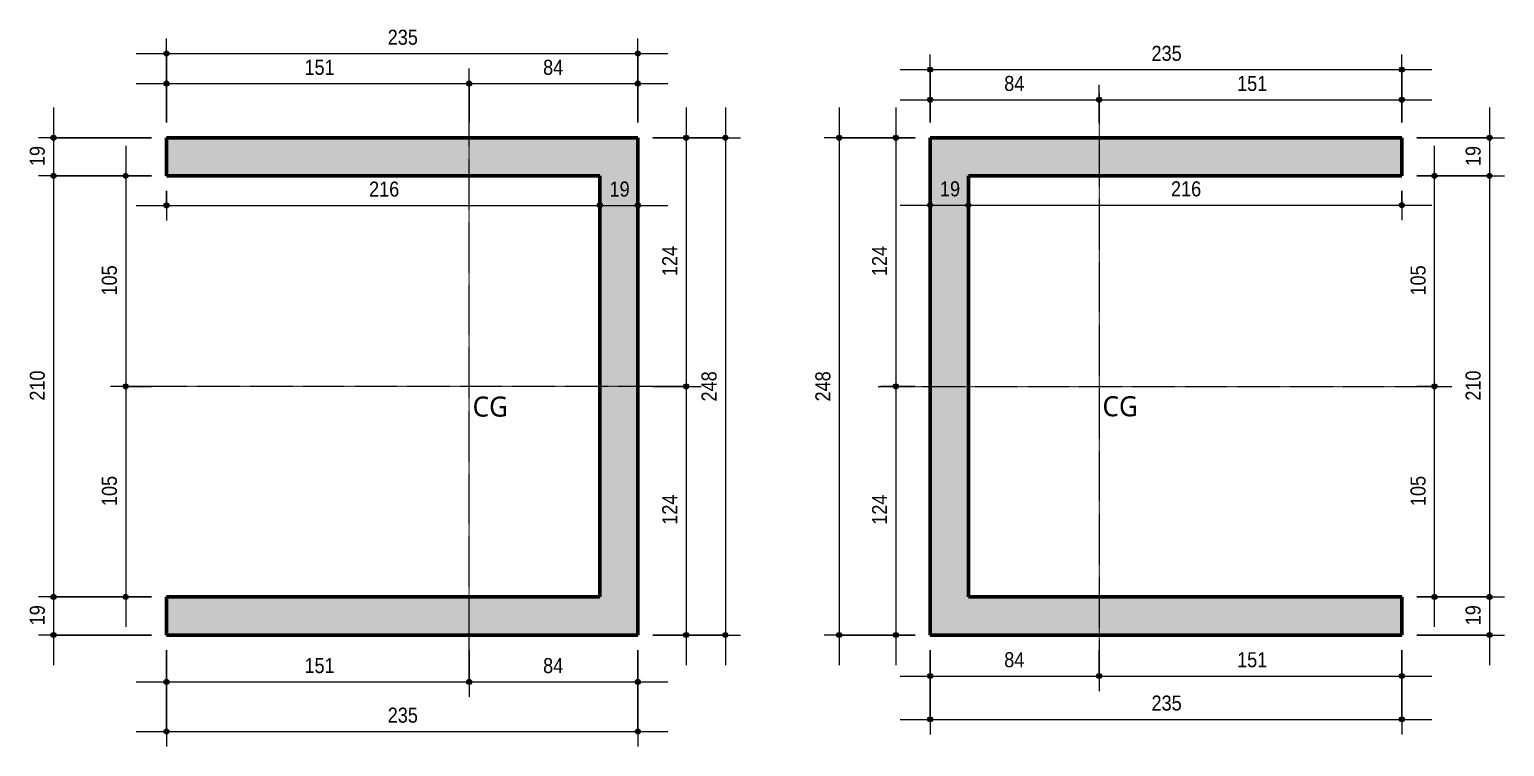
# Model space of a CAD drawing. Header units: centimetres. Extents: x -2136 to 34701, y -1430 to 84208.
# Drawn here: x 26710 to 27445, y -290 to 68 of the extents above; entities that cross this region are included whole.
import ezdxf

# ---------------------------------------------------------------- set-up
doc = ezdxf.new("R2010")
doc.units = ezdxf.units.CM
doc.linetypes.add('Hidden 1_5', pattern=[0.22, 0.15, -0.07])
for name, color, linetype, lineweight in [('A-ANNO-DIMS', 7, 'Continuous', 9), ('A-ANNO-DIMS-50', 7, 'Continuous', 9), ('A-DETL', 7, 'Continuous', 18), ('G-ANNO-TEXT', 7, 'Continuous', 9), ('S-COLS', 7, 'Continuous', 18)]:
    doc.layers.add(name, color=color, linetype=linetype, lineweight=lineweight)
doc.styles.add('Fira Sans_2', font='FiraSans-Regular.ttf', dxfattribs={"width": 0.9, "height": 7.5})
doc.styles.add('Gadugi_1', font='gadugi.ttf', dxfattribs={"height": 10})
doc.dimstyles.new('PED_R80_1_5mm_ACIMA_As_ESQ__R00_4', dxfattribs={"dimscale": 30.48, "dimtxt": 10.229846, "dimasz": 0.328084, "dimexe": 0.246063, "dimexo": 0.246063, "dimgap": 0.049213, "dimtad": 1, "dimdec": 1, "dimrnd": 0.5, "dimdsep": 46, "dimtxsty": 'Fira Sans_2', "dimblk1": 'DOTSMALL', "dimblk2": 'DOTSMALL', "dimsah": 1, "dimcen": 0.09, "dimdle": 0.492126, "dimazin": 0, "dimtfac": 1, "dimtdec": 4, "dimtix": 1, "dimtmove": 0, "dimatfit": 3, "dimfxl": 1, "dimtvp": 1, "dimtolj": 1, "dimtzin": 0, "dimarcsym": 2})

# ---------------------------------------------------------------- blocks, each defined once
blk = doc.blocks.new('DIMBLOCK760-DT004 K - DETALHE P11')
at = {"layer": 'A-ANNO-DIMS-50', "true_color": 0x000032}
h = blk.add_hatch(color=178, dxfattribs=at)
edge = h.paths.add_edge_path(flags=0)
edge.add_arc((27036.87, 13.75), 1.25, 0, 360)
h = blk.add_hatch(color=178, dxfattribs=at)
edge = h.paths.add_edge_path(flags=0)
edge.add_arc((27036.87, -110.25), 1.25, 0, 360)
at = {"layer": 'A-ANNO-DIMS-50', "color": 178, "true_color": 0x000032}
for p, q in [((27036.87, 28.75), (27036.87, -110.25)), ((27020.37, 13.75), (27044.37, 13.75)), ((27036.87, 13.75), (27020.37, 13.75)), ((27020.37, -110.25), (27044.37, -110.25)), ((27036.87, -110.25), (27020.37, -110.25))]:
    blk.add_line(p, q, dxfattribs=at)
for centre in [(27036.87, 13.75), (27036.87, -110.25)]:
    blk.add_circle(centre, 1.25, dxfattribs=at)
at = {"layer": 'A-ANNO-DIMS-50', "color": 0, "insert": (27024.98, -55.27), "char_height": 7.5, "width": 16.8399, "attachment_point": 1, "rotation": 90, "line_spacing_factor": 1.049215, "style": 'Fira Sans_2'}
blk.add_mtext('124', dxfattribs=at)
blk = doc.blocks.new('_DotSmall')
at = {"color": 0, "linetype": 'ByBlock', "const_width": 0.5}
blk.add_lwpolyline([(-0.0625, 0, 1), (0.0625, 0, 1)], format="xyb", close=True, dxfattribs=at)
blk = doc.blocks.new('DIMBLOCK761-DT004 K - DETALHE P11')
at = {"layer": 'A-ANNO-DIMS-50', "true_color": 0x000032}
h = blk.add_hatch(color=178, dxfattribs=at)
edge = h.paths.add_edge_path(flags=0)
edge.add_arc((27036.87, -110.25), 1.25, 0, 360)
h = blk.add_hatch(color=178, dxfattribs=at)
edge = h.paths.add_edge_path(flags=0)
edge.add_arc((27036.87, -234.25), 1.25, 0, 360)
at = {"layer": 'A-ANNO-DIMS-50', "color": 178, "true_color": 0x000032}
for p, q in [((27020.37, -110.25), (27044.37, -110.25)), ((27036.87, -110.25), (27020.37, -110.25)), ((27036.87, -110.25), (27036.87, -249.25)), ((27020.37, -234.25), (27044.37, -234.25)), ((27036.87, -234.25), (27020.37, -234.25))]:
    blk.add_line(p, q, dxfattribs=at)
for centre in [(27036.87, -110.25), (27036.87, -234.25)]:
    blk.add_circle(centre, 1.25, dxfattribs=at)
at = {"layer": 'A-ANNO-DIMS-50', "color": 0, "insert": (27024.98, -179.27), "char_height": 7.5, "width": 16.8399, "attachment_point": 1, "rotation": 90, "line_spacing_factor": 1.049215, "style": 'Fira Sans_2'}
blk.add_mtext('124', dxfattribs=at)
blk = doc.blocks.new('DIMBLOCK762-DT004 K - DETALHE P11')
at = {"layer": 'A-ANNO-DIMS-50', "true_color": 0x000032}
h = blk.add_hatch(color=178, dxfattribs=at)
edge = h.paths.add_edge_path(flags=0)
edge.add_arc((27056.46, 13.75), 1.25, 0, 360)
h = blk.add_hatch(color=178, dxfattribs=at)
edge = h.paths.add_edge_path(flags=0)
edge.add_arc((27056.46, -234.25), 1.25, 0, 360)
at = {"layer": 'A-ANNO-DIMS-50', "color": 178, "true_color": 0x000032}
for p, q in [((27056.46, 28.75), (27056.46, -249.25)), ((27020.37, 13.75), (27063.96, 13.75)), ((27056.46, 13.75), (27020.37, 13.75)), ((27020.37, -234.25), (27063.96, -234.25)), ((27056.46, -234.25), (27020.37, -234.25))]:
    blk.add_line(p, q, dxfattribs=at)
for centre in [(27056.46, 13.75), (27056.46, -234.25)]:
    blk.add_circle(centre, 1.25, dxfattribs=at)
at = {"layer": 'A-ANNO-DIMS-50', "color": 0, "insert": (27044.57, -117.79), "char_height": 7.5, "width": 18.099, "attachment_point": 1, "rotation": 90, "line_spacing_factor": 1.049215, "style": 'Fira Sans_2'}
blk.add_mtext('248', dxfattribs=at)
blk = doc.blocks.new('DIMBLOCK763-DT004 K - DETALHE P11')
at = {"layer": 'A-ANNO-DIMS-50', "true_color": 0x000032}
h = blk.add_hatch(color=178, dxfattribs=at)
edge = h.paths.add_edge_path(flags=0)
edge.add_arc((26777.87, -257.63), 1.25, 0, 360)
h = blk.add_hatch(color=178, dxfattribs=at)
edge = h.paths.add_edge_path(flags=0)
edge.add_arc((26928.73, -257.63), 1.25, 0, 360)
at = {"layer": 'A-ANNO-DIMS-50', "color": 178, "true_color": 0x000032}
for p, q in [((26777.87, -241.75), (26777.87, -265.13)), ((26777.87, -257.63), (26777.87, -241.75)), ((26928.73, -241.75), (26928.73, -265.13)), ((26928.73, -257.63), (26928.73, -241.75)), ((26762.87, -257.63), (26928.73, -257.63))]:
    blk.add_line(p, q, dxfattribs=at)
for centre in [(26777.87, -257.63), (26928.73, -257.63)]:
    blk.add_circle(centre, 1.25, dxfattribs=at)
at = {"layer": 'A-ANNO-DIMS-50', "color": 0, "insert": (26846.68, -245.75), "char_height": 7.5, "width": 15.8956, "attachment_point": 1, "line_spacing_factor": 1.049215, "style": 'Fira Sans_2'}
blk.add_mtext('151', dxfattribs=at)
blk = doc.blocks.new('DIMBLOCK764-DT004 K - DETALHE P11')
at = {"layer": 'A-ANNO-DIMS-50', "true_color": 0x000032}
h = blk.add_hatch(color=178, dxfattribs=at)
edge = h.paths.add_edge_path(flags=0)
edge.add_arc((26928.73, -257.63), 1.25, 0, 360)
h = blk.add_hatch(color=178, dxfattribs=at)
edge = h.paths.add_edge_path(flags=0)
edge.add_arc((27012.87, -257.63), 1.25, 0, 360)
at = {"layer": 'A-ANNO-DIMS-50', "color": 178, "true_color": 0x000032}
for p, q in [((26928.73, -241.75), (26928.73, -265.13)), ((26928.73, -257.63), (26928.73, -241.75)), ((27012.87, -241.75), (27012.87, -265.13)), ((27012.87, -257.63), (27012.87, -241.75)), ((26928.73, -257.63), (27027.87, -257.63))]:
    blk.add_line(p, q, dxfattribs=at)
for centre in [(26928.73, -257.63), (27012.87, -257.63)]:
    blk.add_circle(centre, 1.25, dxfattribs=at)
at = {"layer": 'A-ANNO-DIMS-50', "color": 0, "insert": (26965.62, -245.75), "char_height": 7.5, "width": 12.4332, "attachment_point": 1, "line_spacing_factor": 1.049215, "style": 'Fira Sans_2'}
blk.add_mtext('84', dxfattribs=at)
blk = doc.blocks.new('DIMBLOCK765-DT004 K - DETALHE P11')
at = {"layer": 'A-ANNO-DIMS-50', "true_color": 0x000032}
h = blk.add_hatch(color=178, dxfattribs=at)
edge = h.paths.add_edge_path(flags=0)
edge.add_arc((26777.87, -282.35), 1.25, 0, 360)
h = blk.add_hatch(color=178, dxfattribs=at)
edge = h.paths.add_edge_path(flags=0)
edge.add_arc((27012.87, -282.35), 1.25, 0, 360)
at = {"layer": 'A-ANNO-DIMS-50', "color": 178, "true_color": 0x000032}
for p, q in [((26777.87, -241.75), (26777.87, -289.85)), ((26777.87, -282.35), (26777.87, -241.75)), ((27012.87, -241.75), (27012.87, -289.85)), ((27012.87, -282.35), (27012.87, -241.75)), ((26762.87, -282.35), (27027.87, -282.35))]:
    blk.add_line(p, q, dxfattribs=at)
for centre in [(26777.87, -282.35), (27012.87, -282.35)]:
    blk.add_circle(centre, 1.25, dxfattribs=at)
at = {"layer": 'A-ANNO-DIMS-50', "color": 0, "insert": (26888.16, -270.46), "char_height": 7.5, "width": 17.312, "attachment_point": 1, "line_spacing_factor": 1.049215, "style": 'Fira Sans_2'}
blk.add_mtext('235', dxfattribs=at)
blk = doc.blocks.new('DIMBLOCK766-DT004 K - DETALHE P11')
at = {"layer": 'A-ANNO-DIMS-50', "true_color": 0x000032}
h = blk.add_hatch(color=178, dxfattribs=at)
edge = h.paths.add_edge_path(flags=0)
edge.add_arc((26777.87, 40.72), 1.25, 0, 360)
h = blk.add_hatch(color=178, dxfattribs=at)
edge = h.paths.add_edge_path(flags=0)
edge.add_arc((26928.73, 40.72), 1.25, 0, 360)
at = {"layer": 'A-ANNO-DIMS-50', "color": 178, "true_color": 0x000032}
for p, q in [((26777.87, 21.25), (26777.87, 48.22)), ((26928.73, 21.25), (26928.73, 48.22)), ((26762.87, 40.72), (26928.73, 40.72)), ((26777.87, 40.72), (26777.87, 21.25)), ((26928.73, 40.72), (26928.73, 21.25))]:
    blk.add_line(p, q, dxfattribs=at)
for centre in [(26777.87, 40.72), (26928.73, 40.72)]:
    blk.add_circle(centre, 1.25, dxfattribs=at)
at = {"layer": 'A-ANNO-DIMS-50', "color": 0, "insert": (26846.68, 52.6), "char_height": 7.5, "width": 15.8956, "attachment_point": 1, "line_spacing_factor": 1.049215, "style": 'Fira Sans_2'}
blk.add_mtext('151', dxfattribs=at)
blk = doc.blocks.new('DIMBLOCK767-DT004 K - DETALHE P11')
at = {"layer": 'A-ANNO-DIMS-50', "true_color": 0x000032}
h = blk.add_hatch(color=178, dxfattribs=at)
edge = h.paths.add_edge_path(flags=0)
edge.add_arc((26928.73, 40.72), 1.25, 0, 360)
h = blk.add_hatch(color=178, dxfattribs=at)
edge = h.paths.add_edge_path(flags=0)
edge.add_arc((27012.87, 40.72), 1.25, 0, 360)
at = {"layer": 'A-ANNO-DIMS-50', "color": 178, "true_color": 0x000032}
for p, q in [((26928.73, 21.25), (26928.73, 48.22)), ((27012.87, 21.25), (27012.87, 48.22)), ((26928.73, 40.72), (27027.87, 40.72)), ((26928.73, 40.72), (26928.73, 21.25)), ((27012.87, 40.72), (27012.87, 21.25))]:
    blk.add_line(p, q, dxfattribs=at)
for centre in [(26928.73, 40.72), (27012.87, 40.72)]:
    blk.add_circle(centre, 1.25, dxfattribs=at)
at = {"layer": 'A-ANNO-DIMS-50', "color": 0, "insert": (26965.62, 52.6), "char_height": 7.5, "width": 12.4332, "attachment_point": 1, "line_spacing_factor": 1.049215, "style": 'Fira Sans_2'}
blk.add_mtext('84', dxfattribs=at)
blk = doc.blocks.new('DIMBLOCK768-DT004 K - DETALHE P11')
at = {"layer": 'A-ANNO-DIMS-50', "true_color": 0x000032}
h = blk.add_hatch(color=178, dxfattribs=at)
edge = h.paths.add_edge_path(flags=0)
edge.add_arc((26777.87, 55.72), 1.25, 0, 360)
h = blk.add_hatch(color=178, dxfattribs=at)
edge = h.paths.add_edge_path(flags=0)
edge.add_arc((27012.87, 55.72), 1.25, 0, 360)
at = {"layer": 'A-ANNO-DIMS-50', "color": 178, "true_color": 0x000032}
for p, q in [((26777.87, 21.25), (26777.87, 63.22)), ((27012.87, 21.25), (27012.87, 63.22)), ((26762.87, 55.72), (27027.87, 55.72)), ((26777.87, 55.72), (26777.87, 21.25)), ((27012.87, 55.72), (27012.87, 21.25))]:
    blk.add_line(p, q, dxfattribs=at)
for centre in [(26777.87, 55.72), (27012.87, 55.72)]:
    blk.add_circle(centre, 1.25, dxfattribs=at)
at = {"layer": 'A-ANNO-DIMS-50', "color": 0, "insert": (26888.16, 67.6), "char_height": 7.5, "width": 17.312, "attachment_point": 1, "line_spacing_factor": 1.049215, "style": 'Fira Sans_2'}
blk.add_mtext('235', dxfattribs=at)
blk = doc.blocks.new('DIMBLOCK769-DT004 K - DETALHE P11')
at = {"layer": 'A-ANNO-DIMS-50', "true_color": 0x000032}
h = blk.add_hatch(color=178, dxfattribs=at)
edge = h.paths.add_edge_path(flags=0)
edge.add_arc((26721.63, 13.75), 1.25, 0, 360)
h = blk.add_hatch(color=178, dxfattribs=at)
edge = h.paths.add_edge_path(flags=0)
edge.add_arc((26721.63, -5.25), 1.25, 0, 360)
at = {"layer": 'A-ANNO-DIMS-50', "color": 178, "true_color": 0x000032}
for p, q in [((26721.63, 28.75), (26721.63, -5.25)), ((26770.37, 13.75), (26714.13, 13.75)), ((26721.63, 13.75), (26770.37, 13.75)), ((26770.37, -5.25), (26714.13, -5.25)), ((26721.63, -5.25), (26770.37, -5.25))]:
    blk.add_line(p, q, dxfattribs=at)
for centre in [(26721.63, 13.75), (26721.63, -5.25)]:
    blk.add_circle(centre, 1.25, dxfattribs=at)
at = {"layer": 'A-ANNO-DIMS-50', "color": 0, "insert": (26709.75, -0.41), "char_height": 7.5, "width": 11.1741, "attachment_point": 1, "rotation": 90, "line_spacing_factor": 1.049215, "style": 'Fira Sans_2'}
blk.add_mtext('19', dxfattribs=at)
blk = doc.blocks.new('DIMBLOCK770-DT004 K - DETALHE P11')
at = {"layer": 'A-ANNO-DIMS-50', "true_color": 0x000032}
h = blk.add_hatch(color=178, dxfattribs=at)
edge = h.paths.add_edge_path(flags=0)
edge.add_arc((26721.63, -5.25), 1.25, 0, 360)
h = blk.add_hatch(color=178, dxfattribs=at)
edge = h.paths.add_edge_path(flags=0)
edge.add_arc((26721.63, -215.25), 1.25, 0, 360)
at = {"layer": 'A-ANNO-DIMS-50', "color": 178, "true_color": 0x000032}
for p, q in [((26770.37, -5.25), (26714.13, -5.25)), ((26721.63, -5.25), (26721.63, -215.25)), ((26721.63, -5.25), (26770.37, -5.25)), ((26770.37, -215.25), (26714.13, -215.25)), ((26721.63, -215.25), (26770.37, -215.25))]:
    blk.add_line(p, q, dxfattribs=at)
for centre in [(26721.63, -5.25), (26721.63, -215.25)]:
    blk.add_circle(centre, 1.25, dxfattribs=at)
at = {"layer": 'A-ANNO-DIMS-50', "color": 0, "insert": (26709.75, -117.4), "char_height": 7.5, "width": 17.1547, "attachment_point": 1, "rotation": 90, "line_spacing_factor": 1.049215, "style": 'Fira Sans_2'}
blk.add_mtext('210', dxfattribs=at)
blk = doc.blocks.new('DIMBLOCK771-DT004 K - DETALHE P11')
at = {"layer": 'A-ANNO-DIMS-50', "true_color": 0x000032}
h = blk.add_hatch(color=178, dxfattribs=at)
edge = h.paths.add_edge_path(flags=0)
edge.add_arc((26721.63, -215.25), 1.25, 0, 360)
h = blk.add_hatch(color=178, dxfattribs=at)
edge = h.paths.add_edge_path(flags=0)
edge.add_arc((26721.63, -234.25), 1.25, 0, 360)
at = {"layer": 'A-ANNO-DIMS-50', "color": 178, "true_color": 0x000032}
for p, q in [((26770.37, -215.25), (26714.13, -215.25)), ((26721.63, -215.25), (26721.63, -249.25)), ((26721.63, -215.25), (26770.37, -215.25)), ((26770.37, -234.25), (26714.13, -234.25)), ((26721.63, -234.25), (26770.37, -234.25))]:
    blk.add_line(p, q, dxfattribs=at)
for centre in [(26721.63, -215.25), (26721.63, -234.25)]:
    blk.add_circle(centre, 1.25, dxfattribs=at)
at = {"layer": 'A-ANNO-DIMS-50', "color": 0, "insert": (26709.75, -229.41), "char_height": 7.5, "width": 11.1741, "attachment_point": 1, "rotation": 90, "line_spacing_factor": 1.049215, "style": 'Fira Sans_2'}
blk.add_mtext('19', dxfattribs=at)
blk = doc.blocks.new('DIMBLOCK772-DT004 K - DETALHE P11')
at = {"layer": 'A-ANNO-DIMS-50', "true_color": 0x000032}
h = blk.add_hatch(color=178, dxfattribs=at)
edge = h.paths.add_edge_path(flags=0)
edge.add_arc((26757.57, -5.25), 1.25, 0, 360)
h = blk.add_hatch(color=178, dxfattribs=at)
edge = h.paths.add_edge_path(flags=0)
edge.add_arc((26757.57, -110.25), 1.25, 0, 360)
at = {"layer": 'A-ANNO-DIMS-50', "color": 178, "true_color": 0x000032}
for p, q in [((26757.57, 9.75), (26757.57, -110.25)), ((26770.37, -5.25), (26750.07, -5.25)), ((26757.57, -5.25), (26770.37, -5.25)), ((26770.37, -110.25), (26750.07, -110.25)), ((26757.57, -110.25), (26770.37, -110.25))]:
    blk.add_line(p, q, dxfattribs=at)
for centre in [(26757.57, -5.25), (26757.57, -110.25)]:
    blk.add_circle(centre, 1.25, dxfattribs=at)
at = {"layer": 'A-ANNO-DIMS-50', "color": 0, "insert": (26745.68, -64.96), "char_height": 7.5, "width": 17.312, "attachment_point": 1, "rotation": 90, "line_spacing_factor": 1.049215, "style": 'Fira Sans_2'}
blk.add_mtext('105', dxfattribs=at)
blk = doc.blocks.new('DIMBLOCK773-DT004 K - DETALHE P11')
at = {"layer": 'A-ANNO-DIMS-50', "true_color": 0x000032}
h = blk.add_hatch(color=178, dxfattribs=at)
edge = h.paths.add_edge_path(flags=0)
edge.add_arc((26757.57, -110.25), 1.25, 0, 360)
h = blk.add_hatch(color=178, dxfattribs=at)
edge = h.paths.add_edge_path(flags=0)
edge.add_arc((26757.57, -215.25), 1.25, 0, 360)
at = {"layer": 'A-ANNO-DIMS-50', "color": 178, "true_color": 0x000032}
for p, q in [((26770.37, -110.25), (26750.07, -110.25)), ((26757.57, -110.25), (26757.57, -230.25)), ((26757.57, -110.25), (26770.37, -110.25)), ((26770.37, -215.25), (26750.07, -215.25)), ((26757.57, -215.25), (26770.37, -215.25))]:
    blk.add_line(p, q, dxfattribs=at)
for centre in [(26757.57, -110.25), (26757.57, -215.25)]:
    blk.add_circle(centre, 1.25, dxfattribs=at)
at = {"layer": 'A-ANNO-DIMS-50', "color": 0, "insert": (26745.68, -169.96), "char_height": 7.5, "width": 17.312, "attachment_point": 1, "rotation": 90, "line_spacing_factor": 1.049215, "style": 'Fira Sans_2'}
blk.add_mtext('105', dxfattribs=at)
blk = doc.blocks.new('DIMBLOCK774-DT004 K - DETALHE P11')
at = {"layer": 'A-ANNO-DIMS-50', "true_color": 0x000032}
h = blk.add_hatch(color=178, dxfattribs=at)
edge = h.paths.add_edge_path(flags=0)
edge.add_arc((26777.87, -20.01), 1.25, 0, 360)
h = blk.add_hatch(color=178, dxfattribs=at)
edge = h.paths.add_edge_path(flags=0)
edge.add_arc((26993.87, -20.01), 1.25, 0, 360)
at = {"layer": 'A-ANNO-DIMS-50', "color": 178, "true_color": 0x000032}
for p, q in [((26777.87, -12.75), (26777.87, -27.51)), ((26777.87, -20.01), (26777.87, -12.75)), ((26993.87, -25.74), (26993.87, -12.51)), ((26762.87, -20.01), (26993.87, -20.01)), ((26993.87, -20.01), (26993.87, -25.74))]:
    blk.add_line(p, q, dxfattribs=at)
for centre in [(26777.87, -20.01), (26993.87, -20.01)]:
    blk.add_circle(centre, 1.25, dxfattribs=at)
at = {"layer": 'A-ANNO-DIMS-50', "color": 0, "insert": (26878.86, -8.13), "char_height": 7.5, "width": 16.8399, "attachment_point": 1, "line_spacing_factor": 1.049215, "style": 'Fira Sans_2'}
blk.add_mtext('216', dxfattribs=at)
blk = doc.blocks.new('DIMBLOCK775-DT004 K - DETALHE P11')
at = {"layer": 'A-ANNO-DIMS-50', "true_color": 0x000032}
h = blk.add_hatch(color=178, dxfattribs=at)
edge = h.paths.add_edge_path(flags=0)
edge.add_arc((26993.87, -20.01), 1.25, 0, 360)
h = blk.add_hatch(color=178, dxfattribs=at)
edge = h.paths.add_edge_path(flags=0)
edge.add_arc((27012.87, -20.01), 1.25, 0, 360)
at = {"layer": 'A-ANNO-DIMS-50', "color": 178, "true_color": 0x000032}
for p, q in [((26993.87, -25.74), (26993.87, -12.51)), ((27012.87, -25.74), (27012.87, -12.51)), ((26993.87, -20.01), (27027.87, -20.01)), ((26993.87, -20.01), (26993.87, -25.74)), ((27012.87, -20.01), (27012.87, -25.74))]:
    blk.add_line(p, q, dxfattribs=at)
for centre in [(26993.87, -20.01), (27012.87, -20.01)]:
    blk.add_circle(centre, 1.25, dxfattribs=at)
at = {"layer": 'A-ANNO-DIMS-50', "color": 0, "insert": (26998.72, -8.13), "char_height": 7.5, "width": 11.1741, "attachment_point": 1, "line_spacing_factor": 1.049215, "style": 'Fira Sans_2'}
blk.add_mtext('19', dxfattribs=at)
blk = doc.blocks.new('DIMBLOCK776-DT005 K - DETALHE P12')
at = {"layer": 'A-ANNO-DIMS-50', "true_color": 0x000032}
h = blk.add_hatch(color=178, dxfattribs=at)
edge = h.paths.add_edge_path(flags=0)
edge.add_arc((27113.19, 13.75), 1.25, 0, 360)
h = blk.add_hatch(color=178, dxfattribs=at)
edge = h.paths.add_edge_path(flags=0)
edge.add_arc((27113.19, -234.25), 1.25, 0, 360)
at = {"layer": 'A-ANNO-DIMS-50', "color": 178, "true_color": 0x000032}
for p, q in [((27113.19, 28.75), (27113.19, -249.25)), ((27151.07, 13.75), (27105.69, 13.75)), ((27113.19, 13.75), (27151.07, 13.75)), ((27151.07, -234.25), (27105.69, -234.25)), ((27113.19, -234.25), (27151.07, -234.25))]:
    blk.add_line(p, q, dxfattribs=at)
for centre in [(27113.19, 13.75), (27113.19, -234.25)]:
    blk.add_circle(centre, 1.25, dxfattribs=at)
at = {"layer": 'A-ANNO-DIMS-50', "color": 0, "insert": (27101.31, -117.79), "char_height": 7.5, "width": 18.099, "attachment_point": 1, "rotation": 90, "line_spacing_factor": 1.049215, "style": 'Fira Sans_2'}
blk.add_mtext('248', dxfattribs=at)
blk = doc.blocks.new('DIMBLOCK777-DT005 K - DETALHE P12')
at = {"layer": 'A-ANNO-DIMS-50', "true_color": 0x000032}
h = blk.add_hatch(color=178, dxfattribs=at)
edge = h.paths.add_edge_path(flags=0)
edge.add_arc((27141.46, 13.75), 1.25, 0, 360)
h = blk.add_hatch(color=178, dxfattribs=at)
edge = h.paths.add_edge_path(flags=0)
edge.add_arc((27141.46, -110.25), 1.25, 0, 360)
at = {"layer": 'A-ANNO-DIMS-50', "color": 178, "true_color": 0x000032}
for p, q in [((27141.46, 28.75), (27141.46, -110.25)), ((27151.07, 13.75), (27133.96, 13.75)), ((27141.46, 13.75), (27151.07, 13.75)), ((27151.07, -110.25), (27133.96, -110.25)), ((27141.46, -110.25), (27151.07, -110.25))]:
    blk.add_line(p, q, dxfattribs=at)
for centre in [(27141.46, 13.75), (27141.46, -110.25)]:
    blk.add_circle(centre, 1.25, dxfattribs=at)
at = {"layer": 'A-ANNO-DIMS-50', "color": 0, "insert": (27129.58, -55.27), "char_height": 7.5, "width": 16.8399, "attachment_point": 1, "rotation": 90, "line_spacing_factor": 1.049215, "style": 'Fira Sans_2'}
blk.add_mtext('124', dxfattribs=at)
blk = doc.blocks.new('DIMBLOCK778-DT005 K - DETALHE P12')
at = {"layer": 'A-ANNO-DIMS-50', "true_color": 0x000032}
h = blk.add_hatch(color=178, dxfattribs=at)
edge = h.paths.add_edge_path(flags=0)
edge.add_arc((27141.46, -110.25), 1.25, 0, 360)
h = blk.add_hatch(color=178, dxfattribs=at)
edge = h.paths.add_edge_path(flags=0)
edge.add_arc((27141.46, -234.25), 1.25, 0, 360)
at = {"layer": 'A-ANNO-DIMS-50', "color": 178, "true_color": 0x000032}
for p, q in [((27151.07, -110.25), (27133.96, -110.25)), ((27141.46, -110.25), (27141.46, -249.25)), ((27141.46, -110.25), (27151.07, -110.25)), ((27151.07, -234.25), (27133.96, -234.25)), ((27141.46, -234.25), (27151.07, -234.25))]:
    blk.add_line(p, q, dxfattribs=at)
for centre in [(27141.46, -110.25), (27141.46, -234.25)]:
    blk.add_circle(centre, 1.25, dxfattribs=at)
at = {"layer": 'A-ANNO-DIMS-50', "color": 0, "insert": (27129.58, -179.27), "char_height": 7.5, "width": 16.8399, "attachment_point": 1, "rotation": 90, "line_spacing_factor": 1.049215, "style": 'Fira Sans_2'}
blk.add_mtext('124', dxfattribs=at)
blk = doc.blocks.new('DIMBLOCK779-DT005 K - DETALHE P12')
at = {"layer": 'A-ANNO-DIMS-50', "true_color": 0x000032}
h = blk.add_hatch(color=178, dxfattribs=at)
edge = h.paths.add_edge_path(flags=0)
edge.add_arc((27158.57, -19.88), 1.25, 0, 360)
h = blk.add_hatch(color=178, dxfattribs=at)
edge = h.paths.add_edge_path(flags=0)
edge.add_arc((27177.57, -19.88), 1.25, 0, 360)
at = {"layer": 'A-ANNO-DIMS-50', "color": 178, "true_color": 0x000032}
for p, q in [((27158.57, -25.61), (27158.57, -12.38)), ((27177.57, -25.61), (27177.57, -12.38)), ((27143.57, -19.88), (27177.57, -19.88)), ((27158.57, -19.88), (27158.57, -25.61)), ((27177.57, -19.88), (27177.57, -25.61))]:
    blk.add_line(p, q, dxfattribs=at)
for centre in [(27158.57, -19.88), (27177.57, -19.88)]:
    blk.add_circle(centre, 1.25, dxfattribs=at)
at = {"layer": 'A-ANNO-DIMS-50', "color": 0, "insert": (27163.41, -8), "char_height": 7.5, "width": 11.1741, "attachment_point": 1, "line_spacing_factor": 1.049215, "style": 'Fira Sans_2'}
blk.add_mtext('19', dxfattribs=at)
blk = doc.blocks.new('DIMBLOCK780-DT005 K - DETALHE P12')
at = {"layer": 'A-ANNO-DIMS-50', "true_color": 0x000032}
h = blk.add_hatch(color=178, dxfattribs=at)
edge = h.paths.add_edge_path(flags=0)
edge.add_arc((27177.57, -19.88), 1.25, 0, 360)
h = blk.add_hatch(color=178, dxfattribs=at)
edge = h.paths.add_edge_path(flags=0)
edge.add_arc((27393.57, -19.88), 1.25, 0, 360)
at = {"layer": 'A-ANNO-DIMS-50', "color": 178, "true_color": 0x000032}
for p, q in [((27177.57, -25.61), (27177.57, -12.38)), ((27393.57, -12.75), (27393.57, -27.38)), ((27393.57, -19.88), (27393.57, -12.75)), ((27177.57, -19.88), (27408.57, -19.88)), ((27177.57, -19.88), (27177.57, -25.61))]:
    blk.add_line(p, q, dxfattribs=at)
for centre in [(27177.57, -19.88), (27393.57, -19.88)]:
    blk.add_circle(centre, 1.25, dxfattribs=at)
at = {"layer": 'A-ANNO-DIMS-50', "color": 0, "insert": (27278.55, -8), "char_height": 7.5, "width": 16.8399, "attachment_point": 1, "line_spacing_factor": 1.049215, "style": 'Fira Sans_2'}
blk.add_mtext('216', dxfattribs=at)
blk = doc.blocks.new('DIMBLOCK781-DT005 K - DETALHE P12')
at = {"layer": 'A-ANNO-DIMS-50', "true_color": 0x000032}
h = blk.add_hatch(color=178, dxfattribs=at)
edge = h.paths.add_edge_path(flags=0)
edge.add_arc((27158.57, 32.68), 1.25, 0, 360)
h = blk.add_hatch(color=178, dxfattribs=at)
edge = h.paths.add_edge_path(flags=0)
edge.add_arc((27242.72, 32.68), 1.25, 0, 360)
at = {"layer": 'A-ANNO-DIMS-50', "color": 178, "true_color": 0x000032}
for p, q in [((27158.57, 21.25), (27158.57, 40.18)), ((27242.72, 21.25), (27242.72, 40.18)), ((27143.57, 32.68), (27242.72, 32.68)), ((27158.57, 32.68), (27158.57, 21.25)), ((27242.72, 32.68), (27242.72, 21.25))]:
    blk.add_line(p, q, dxfattribs=at)
for centre in [(27158.57, 32.68), (27242.72, 32.68)]:
    blk.add_circle(centre, 1.25, dxfattribs=at)
at = {"layer": 'A-ANNO-DIMS-50', "color": 0, "insert": (27195.46, 44.57), "char_height": 7.5, "width": 12.4332, "attachment_point": 1, "line_spacing_factor": 1.049215, "style": 'Fira Sans_2'}
blk.add_mtext('84', dxfattribs=at)
blk = doc.blocks.new('DIMBLOCK782-DT005 K - DETALHE P12')
at = {"layer": 'A-ANNO-DIMS-50', "true_color": 0x000032}
h = blk.add_hatch(color=178, dxfattribs=at)
edge = h.paths.add_edge_path(flags=0)
edge.add_arc((27242.72, 32.68), 1.25, 0, 360)
h = blk.add_hatch(color=178, dxfattribs=at)
edge = h.paths.add_edge_path(flags=0)
edge.add_arc((27393.57, 32.68), 1.25, 0, 360)
at = {"layer": 'A-ANNO-DIMS-50', "color": 178, "true_color": 0x000032}
for p, q in [((27242.72, 21.25), (27242.72, 40.18)), ((27393.57, 21.25), (27393.57, 40.18)), ((27242.72, 32.68), (27408.57, 32.68)), ((27242.72, 32.68), (27242.72, 21.25)), ((27393.57, 32.68), (27393.57, 21.25))]:
    blk.add_line(p, q, dxfattribs=at)
for centre in [(27242.72, 32.68), (27393.57, 32.68)]:
    blk.add_circle(centre, 1.25, dxfattribs=at)
at = {"layer": 'A-ANNO-DIMS-50', "color": 0, "insert": (27311.52, 44.57), "char_height": 7.5, "width": 15.8956, "attachment_point": 1, "line_spacing_factor": 1.049215, "style": 'Fira Sans_2'}
blk.add_mtext('151', dxfattribs=at)
blk = doc.blocks.new('DIMBLOCK783-DT005 K - DETALHE P12')
at = {"layer": 'A-ANNO-DIMS-50', "true_color": 0x000032}
h = blk.add_hatch(color=178, dxfattribs=at)
edge = h.paths.add_edge_path(flags=0)
edge.add_arc((27158.57, 47.68), 1.25, 0, 360)
h = blk.add_hatch(color=178, dxfattribs=at)
edge = h.paths.add_edge_path(flags=0)
edge.add_arc((27393.57, 47.68), 1.25, 0, 360)
at = {"layer": 'A-ANNO-DIMS-50', "color": 178, "true_color": 0x000032}
for p, q in [((27158.57, 21.25), (27158.57, 55.18)), ((27393.57, 21.25), (27393.57, 55.18)), ((27143.57, 47.68), (27408.57, 47.68)), ((27158.57, 47.68), (27158.57, 21.25)), ((27393.57, 47.68), (27393.57, 21.25))]:
    blk.add_line(p, q, dxfattribs=at)
for centre in [(27158.57, 47.68), (27393.57, 47.68)]:
    blk.add_circle(centre, 1.25, dxfattribs=at)
at = {"layer": 'A-ANNO-DIMS-50', "color": 0, "insert": (27268.86, 59.57), "char_height": 7.5, "width": 17.312, "attachment_point": 1, "line_spacing_factor": 1.049215, "style": 'Fira Sans_2'}
blk.add_mtext('235', dxfattribs=at)
blk = doc.blocks.new('DIMBLOCK784-DT005 K - DETALHE P12')
at = {"layer": 'A-ANNO-DIMS-50', "true_color": 0x000032}
h = blk.add_hatch(color=178, dxfattribs=at)
edge = h.paths.add_edge_path(flags=0)
edge.add_arc((27437.3, 13.75), 1.25, 0, 360)
h = blk.add_hatch(color=178, dxfattribs=at)
edge = h.paths.add_edge_path(flags=0)
edge.add_arc((27437.3, -5.25), 1.25, 0, 360)
at = {"layer": 'A-ANNO-DIMS-50', "color": 178, "true_color": 0x000032}
for p, q in [((27437.3, 28.75), (27437.3, -5.25)), ((27401.07, 13.75), (27444.8, 13.75)), ((27437.3, 13.75), (27401.07, 13.75)), ((27401.07, -5.25), (27444.8, -5.25)), ((27437.3, -5.25), (27401.07, -5.25))]:
    blk.add_line(p, q, dxfattribs=at)
for centre in [(27437.3, 13.75), (27437.3, -5.25)]:
    blk.add_circle(centre, 1.25, dxfattribs=at)
at = {"layer": 'A-ANNO-DIMS-50', "color": 0, "insert": (27425.41, -0.41), "char_height": 7.5, "width": 11.1741, "attachment_point": 1, "rotation": 90, "line_spacing_factor": 1.049215, "style": 'Fira Sans_2'}
blk.add_mtext('19', dxfattribs=at)
blk = doc.blocks.new('DIMBLOCK785-DT005 K - DETALHE P12')
at = {"layer": 'A-ANNO-DIMS-50', "true_color": 0x000032}
h = blk.add_hatch(color=178, dxfattribs=at)
edge = h.paths.add_edge_path(flags=0)
edge.add_arc((27437.3, -5.25), 1.25, 0, 360)
h = blk.add_hatch(color=178, dxfattribs=at)
edge = h.paths.add_edge_path(flags=0)
edge.add_arc((27437.3, -215.25), 1.25, 0, 360)
at = {"layer": 'A-ANNO-DIMS-50', "color": 178, "true_color": 0x000032}
for p, q in [((27401.07, -5.25), (27444.8, -5.25)), ((27437.3, -5.25), (27401.07, -5.25)), ((27437.3, -5.25), (27437.3, -215.25)), ((27401.07, -215.25), (27444.8, -215.25)), ((27437.3, -215.25), (27401.07, -215.25))]:
    blk.add_line(p, q, dxfattribs=at)
for centre in [(27437.3, -5.25), (27437.3, -215.25)]:
    blk.add_circle(centre, 1.25, dxfattribs=at)
at = {"layer": 'A-ANNO-DIMS-50', "color": 0, "insert": (27425.41, -117.4), "char_height": 7.5, "width": 17.1547, "attachment_point": 1, "rotation": 90, "line_spacing_factor": 1.049215, "style": 'Fira Sans_2'}
blk.add_mtext('210', dxfattribs=at)
blk = doc.blocks.new('DIMBLOCK786-DT005 K - DETALHE P12')
at = {"layer": 'A-ANNO-DIMS-50', "true_color": 0x000032}
h = blk.add_hatch(color=178, dxfattribs=at)
edge = h.paths.add_edge_path(flags=0)
edge.add_arc((27437.3, -215.25), 1.25, 0, 360)
h = blk.add_hatch(color=178, dxfattribs=at)
edge = h.paths.add_edge_path(flags=0)
edge.add_arc((27437.3, -234.25), 1.25, 0, 360)
at = {"layer": 'A-ANNO-DIMS-50', "color": 178, "true_color": 0x000032}
for p, q in [((27401.07, -215.25), (27444.8, -215.25)), ((27437.3, -215.25), (27401.07, -215.25)), ((27437.3, -215.25), (27437.3, -249.25)), ((27401.07, -234.25), (27444.8, -234.25)), ((27437.3, -234.25), (27401.07, -234.25))]:
    blk.add_line(p, q, dxfattribs=at)
for centre in [(27437.3, -215.25), (27437.3, -234.25)]:
    blk.add_circle(centre, 1.25, dxfattribs=at)
at = {"layer": 'A-ANNO-DIMS-50', "color": 0, "insert": (27425.41, -229.41), "char_height": 7.5, "width": 11.1741, "attachment_point": 1, "rotation": 90, "line_spacing_factor": 1.049215, "style": 'Fira Sans_2'}
blk.add_mtext('19', dxfattribs=at)
blk = doc.blocks.new('DIMBLOCK787-DT005 K - DETALHE P12')
at = {"layer": 'A-ANNO-DIMS-50', "true_color": 0x000032}
h = blk.add_hatch(color=178, dxfattribs=at)
edge = h.paths.add_edge_path(flags=0)
edge.add_arc((27409.84, -110.25), 1.25, 0, 360)
h = blk.add_hatch(color=178, dxfattribs=at)
edge = h.paths.add_edge_path(flags=0)
edge.add_arc((27409.84, -215.25), 1.25, 0, 360)
at = {"layer": 'A-ANNO-DIMS-50', "color": 178, "true_color": 0x000032}
for p, q in [((27401.07, -110.25), (27417.34, -110.25)), ((27409.84, -110.25), (27401.07, -110.25)), ((27409.84, -230.25), (27409.84, -110.25)), ((27401.07, -215.25), (27417.34, -215.25)), ((27409.84, -215.25), (27401.07, -215.25))]:
    blk.add_line(p, q, dxfattribs=at)
for centre in [(27409.84, -110.25), (27409.84, -215.25)]:
    blk.add_circle(centre, 1.25, dxfattribs=at)
at = {"layer": 'A-ANNO-DIMS-50', "color": 0, "insert": (27397.96, -169.96), "char_height": 7.5, "width": 17.312, "attachment_point": 1, "rotation": 90, "line_spacing_factor": 1.049215, "style": 'Fira Sans_2'}
blk.add_mtext('105', dxfattribs=at)
blk = doc.blocks.new('DIMBLOCK788-DT005 K - DETALHE P12')
at = {"layer": 'A-ANNO-DIMS-50', "true_color": 0x000032}
h = blk.add_hatch(color=178, dxfattribs=at)
edge = h.paths.add_edge_path(flags=0)
edge.add_arc((27409.84, -5.25), 1.25, 0, 360)
h = blk.add_hatch(color=178, dxfattribs=at)
edge = h.paths.add_edge_path(flags=0)
edge.add_arc((27409.84, -110.25), 1.25, 0, 360)
at = {"layer": 'A-ANNO-DIMS-50', "color": 178, "true_color": 0x000032}
for p, q in [((27409.84, -110.25), (27409.84, 9.75)), ((27401.07, -5.25), (27417.34, -5.25)), ((27409.84, -5.25), (27401.07, -5.25)), ((27401.07, -110.25), (27417.34, -110.25)), ((27409.84, -110.25), (27401.07, -110.25))]:
    blk.add_line(p, q, dxfattribs=at)
for centre in [(27409.84, -5.25), (27409.84, -110.25)]:
    blk.add_circle(centre, 1.25, dxfattribs=at)
at = {"layer": 'A-ANNO-DIMS-50', "color": 0, "insert": (27397.96, -64.96), "char_height": 7.5, "width": 17.312, "attachment_point": 1, "rotation": 90, "line_spacing_factor": 1.049215, "style": 'Fira Sans_2'}
blk.add_mtext('105', dxfattribs=at)
blk = doc.blocks.new('DIMBLOCK789-DT005 K - DETALHE P12')
at = {"layer": 'A-ANNO-DIMS-50', "true_color": 0x000032}
h = blk.add_hatch(color=178, dxfattribs=at)
edge = h.paths.add_edge_path(flags=0)
edge.add_arc((27158.57, -276.3), 1.25, 0, 360)
h = blk.add_hatch(color=178, dxfattribs=at)
edge = h.paths.add_edge_path(flags=0)
edge.add_arc((27393.57, -276.3), 1.25, 0, 360)
at = {"layer": 'A-ANNO-DIMS-50', "color": 178, "true_color": 0x000032}
for p, q in [((27158.57, -241.75), (27158.57, -283.8)), ((27158.57, -276.3), (27158.57, -241.75)), ((27393.57, -241.75), (27393.57, -283.8)), ((27393.57, -276.3), (27393.57, -241.75)), ((27143.57, -276.3), (27408.57, -276.3))]:
    blk.add_line(p, q, dxfattribs=at)
for centre in [(27158.57, -276.3), (27393.57, -276.3)]:
    blk.add_circle(centre, 1.25, dxfattribs=at)
at = {"layer": 'A-ANNO-DIMS-50', "color": 0, "insert": (27268.86, -264.42), "char_height": 7.5, "width": 17.312, "attachment_point": 1, "line_spacing_factor": 1.049215, "style": 'Fira Sans_2'}
blk.add_mtext('235', dxfattribs=at)
blk = doc.blocks.new('DIMBLOCK790-DT005 K - DETALHE P12')
at = {"layer": 'A-ANNO-DIMS-50', "true_color": 0x000032}
h = blk.add_hatch(color=178, dxfattribs=at)
edge = h.paths.add_edge_path(flags=0)
edge.add_arc((27158.57, -254.69), 1.25, 0, 360)
h = blk.add_hatch(color=178, dxfattribs=at)
edge = h.paths.add_edge_path(flags=0)
edge.add_arc((27242.72, -254.69), 1.25, 0, 360)
at = {"layer": 'A-ANNO-DIMS-50', "color": 178, "true_color": 0x000032}
for p, q in [((27158.57, -241.75), (27158.57, -262.19)), ((27158.57, -254.69), (27158.57, -241.75)), ((27242.72, -241.75), (27242.72, -262.19)), ((27242.72, -254.69), (27242.72, -241.75)), ((27143.57, -254.69), (27242.72, -254.69))]:
    blk.add_line(p, q, dxfattribs=at)
for centre in [(27158.57, -254.69), (27242.72, -254.69)]:
    blk.add_circle(centre, 1.25, dxfattribs=at)
at = {"layer": 'A-ANNO-DIMS-50', "color": 0, "insert": (27195.46, -242.81), "char_height": 7.5, "width": 12.4332, "attachment_point": 1, "line_spacing_factor": 1.049215, "style": 'Fira Sans_2'}
blk.add_mtext('84', dxfattribs=at)
blk = doc.blocks.new('DIMBLOCK791-DT005 K - DETALHE P12')
at = {"layer": 'A-ANNO-DIMS-50', "true_color": 0x000032}
h = blk.add_hatch(color=178, dxfattribs=at)
edge = h.paths.add_edge_path(flags=0)
edge.add_arc((27242.72, -254.69), 1.25, 0, 360)
h = blk.add_hatch(color=178, dxfattribs=at)
edge = h.paths.add_edge_path(flags=0)
edge.add_arc((27393.57, -254.69), 1.25, 0, 360)
at = {"layer": 'A-ANNO-DIMS-50', "color": 178, "true_color": 0x000032}
for p, q in [((27242.72, -241.75), (27242.72, -262.19)), ((27242.72, -254.69), (27242.72, -241.75)), ((27393.57, -241.75), (27393.57, -262.19)), ((27393.57, -254.69), (27393.57, -241.75)), ((27242.72, -254.69), (27408.57, -254.69))]:
    blk.add_line(p, q, dxfattribs=at)
for centre in [(27242.72, -254.69), (27393.57, -254.69)]:
    blk.add_circle(centre, 1.25, dxfattribs=at)
at = {"layer": 'A-ANNO-DIMS-50', "color": 0, "insert": (27311.52, -242.81), "char_height": 7.5, "width": 15.8956, "attachment_point": 1, "line_spacing_factor": 1.049215, "style": 'Fira Sans_2'}
blk.add_mtext('151', dxfattribs=at)

msp = doc.modelspace()

# ---------------------------------------------------------------- hatches: boundary and pattern name
at = {"layer": 'S-COLS', "true_color": 0xc0c0c0}
for points in [[(26993.87, -234.25), (27012.87, -234.25), (27012.87, 13.75), (26777.87, 13.75), (26777.87, -5.25), (26993.87, -5.25), (26993.87, -215.25), (26777.87, -215.25), (26777.87, -234.25)], [(27158.57, -234.25), (27393.57, -234.25), (27393.57, -215.25), (27177.57, -215.25), (27177.57, -5.25), (27393.57, -5.25), (27393.57, 13.75), (27158.57, 13.75)]]:
    msp.add_hatch(color=9, dxfattribs=at).paths.add_polyline_path(points, flags=0)

# ---------------------------------------------------------------- linework, layer by layer
at = {"layer": 'A-DETL', "linetype": 'Hidden 1_5'}
for p, q in [((26928.73, -251.62), (26928.73, 31.75)), ((27242.72, 35.75), (27242.72, -258.25)), ((27031.87, -110.25), (26749.87, -110.25)), ((27132.57, -110.25), (27418.57, -110.25))]:
    msp.add_line(p, q, dxfattribs=at)
at = {"layer": 'S-COLS', "lineweight": 50}
for p, q in [((26777.87, -5.25), (26777.87, 13.75)), ((26777.87, 13.75), (27012.87, 13.75)), ((27012.87, 13.75), (27012.87, -234.25)), ((27158.57, -234.25), (27158.57, 13.75)), ((27158.57, 13.75), (27393.57, 13.75)), ((27393.57, 13.75), (27393.57, -5.25)), ((26993.87, -5.25), (26777.87, -5.25)), ((26993.87, -215.25), (26993.87, -5.25)), ((27393.57, -5.25), (27177.57, -5.25)), ((27177.57, -5.25), (27177.57, -215.25)), ((26777.87, -234.25), (26777.87, -215.25)), ((26777.87, -215.25), (26993.87, -215.25)), ((27177.57, -215.25), (27393.57, -215.25)), ((27393.57, -215.25), (27393.57, -234.25)), ((27012.87, -234.25), (26777.87, -234.25)), ((27393.57, -234.25), (27158.57, -234.25))]:
    msp.add_line(p, q, dxfattribs=at)

# ---------------------------------------------------------------- texts
at = {"layer": 'G-ANNO-TEXT', "char_height": 10, "width": 22.8481, "attachment_point": 1, "style": 'Gadugi_1'}
for insert in [(26930.45, -115.33), (27244.39, -115.17)]:
    msp.add_mtext('CG', dxfattribs=dict(at, insert=insert))

# ---------------------------------------------------------------- dimensions: what is measured, and where the dimension line sits
at = {"layer": 'A-ANNO-DIMS', "color": 178, "true_color": 0x000032}
for base, p1, p2, override, picture, middle in [((27012.87, 55.72), (26777.87, 13.75), (27012.87, 13.75), {"dimpost": '<>', "dimfxl": 235}, 'DIMBLOCK768-DT004 K - DETALHE P11', (26895.37, 61.03)), ((27393.57, 47.68), (27158.57, 13.75), (27393.57, 13.75), {"dimpost": '<>', "dimfxl": 235}, 'DIMBLOCK783-DT005 K - DETALHE P12', (27276.07, 53)), ((26928.73, 40.72), (26777.87, 13.75), (26928.73, 13.75), {"dimpost": '<>', "dimfxl": 150.852941}, 'DIMBLOCK766-DT004 K - DETALHE P11', (26853.3, 46.03)), ((27012.87, 40.72), (26928.73, 13.75), (27012.87, 13.75), {"dimpost": '<>', "dimfxl": 84.147059}, 'DIMBLOCK767-DT004 K - DETALHE P11', (26970.8, 46.03)), ((27242.7176, 32.6813), (27158.5706, 13.75), (27242.7176, 13.75), {"dimpost": '<>', "dimfxl": 84.147059}, 'DIMBLOCK781-DT005 K - DETALHE P12', (27200.6441, 37.9966)), ((27393.5706, 32.6813), (27242.7176, 13.75), (27393.5706, 13.75), {"dimpost": '<>', "dimfxl": 150.852941}, 'DIMBLOCK782-DT005 K - DETALHE P12', (27318.1441, 37.9966)), ((26993.87, -20.01), (26777.87, -5.25), (26993.87, -18.24), {"dimpost": '<>', "dimfxl": 216.390493}, 'DIMBLOCK774-DT004 K - DETALHE P11', (26885.87, -14.7)), ((27393.57, -19.88), (27177.57, -18.11), (27393.57, -5.25), {"dimpost": '<>', "dimfxl": 216.382763}, 'DIMBLOCK780-DT005 K - DETALHE P12', (27285.57, -14.57)), ((27012.87, -20.01), (26993.87, -18.24), (27012.87, -18.24), {"dimpost": '<>', "dimfxl": 19}, 'DIMBLOCK775-DT004 K - DETALHE P11', (27003.37, -14.64)), ((27177.57, -19.88), (27158.57, -18.11), (27177.57, -18.11), {"dimpost": '<>', "dimfxl": 19}, 'DIMBLOCK779-DT005 K - DETALHE P12', (27168.07, -14.51)), ((26928.73, -257.63), (26777.87, -234.25), (26928.73, -234.25), {"dimpost": '<>', "dimfxl": 150.852941}, 'DIMBLOCK763-DT004 K - DETALHE P11', (26853.3, -252.32)), ((27012.87, -282.35), (26777.87, -234.25), (27012.87, -234.25), {"dimpost": '<>', "dimfxl": 235}, 'DIMBLOCK765-DT004 K - DETALHE P11', (26895.37, -277.03)), ((27012.87, -257.63), (26928.73, -234.25), (27012.87, -234.25), {"dimpost": '<>', "dimfxl": 84.147059}, 'DIMBLOCK764-DT004 K - DETALHE P11', (26970.8, -252.32)), ((27393.57, -276.3), (27158.57, -234.25), (27393.57, -234.25), {"dimpost": '<>', "dimfxl": 235}, 'DIMBLOCK789-DT005 K - DETALHE P12', (27276.07, -270.99)), ((27242.7176, -254.6911), (27158.5706, -234.25), (27242.7176, -234.25), {"dimpost": '<>', "dimfxl": 84.147059}, 'DIMBLOCK790-DT005 K - DETALHE P12', (27200.6441, -249.3758)), ((27393.5706, -254.6911), (27242.7176, -234.25), (27393.5706, -234.25), {"dimpost": '<>', "dimfxl": 150.852941}, 'DIMBLOCK791-DT005 K - DETALHE P12', (27318.1441, -249.3758))]:
    dim = msp.add_linear_dim(base=base, p1=p1, p2=p2, dimstyle='PED_R80_1_5mm_ACIMA_As_ESQ__R00_4', override=override, dxfattribs=at)
    dim.commit()
    dim.dimension.update_dxf_attribs({"geometry": picture, "text_midpoint": middle})
for base, p1, p2, override, picture, middle in [((26721.63, -5.25), (26777.87, 13.75), (26777.87, -5.25), {"dimpost": '<>', "dimfxl": 19}, 'DIMBLOCK769-DT004 K - DETALHE P11', (26716.26, 4.25)), ((27036.87, -110.25), (27012.87, 13.75), (27012.87, -110.25), {"dimpost": '<>', "dimfxl": 124}, 'DIMBLOCK760-DT004 K - DETALHE P11', (27031.62, -48.25)), ((27056.46, -234.25), (27012.87, 13.75), (27012.87, -234.25), {"dimpost": '<>', "dimfxl": 248}, 'DIMBLOCK762-DT004 K - DETALHE P11', (27051.14, -110.25)), ((27113.19, -234.25), (27158.57, 13.75), (27158.57, -234.25), {"dimpost": '<>', "dimfxl": 248}, 'DIMBLOCK776-DT005 K - DETALHE P12', (27107.88, -110.25)), ((27141.46, -110.25), (27158.57, 13.75), (27158.57, -110.25), {"dimpost": '<>', "dimfxl": 124}, 'DIMBLOCK777-DT005 K - DETALHE P12', (27136.21, -48.25)), ((27437.3, -5.25), (27393.57, 13.75), (27393.57, -5.25), {"dimpost": '<>', "dimfxl": 19}, 'DIMBLOCK784-DT005 K - DETALHE P12', (27431.93, 4.25)), ((26757.57, -110.25), (26777.87, -5.25), (26777.87, -110.25), {"dimpost": '<>', "dimfxl": 105}, 'DIMBLOCK772-DT004 K - DETALHE P11', (26752.25, -57.75)), ((27409.84, -5.25), (27393.57, -110.25), (27393.57, -5.25), {"dimpost": '<>', "dimfxl": 105}, 'DIMBLOCK788-DT005 K - DETALHE P12', (27404.53, -57.75)), ((26721.63, -215.25), (26777.87, -5.25), (26777.87, -215.25), {"dimpost": '<>', "dimfxl": 210}, 'DIMBLOCK770-DT004 K - DETALHE P11', (26716.32, -110.25)), ((27437.3, -215.25), (27393.57, -5.25), (27393.57, -215.25), {"dimpost": '<>', "dimfxl": 210}, 'DIMBLOCK785-DT005 K - DETALHE P12', (27431.98, -110.25)), ((26757.57, -215.25), (26777.87, -110.25), (26777.87, -215.25), {"dimpost": '<>', "dimfxl": 105}, 'DIMBLOCK773-DT004 K - DETALHE P11', (26752.25, -162.75)), ((27036.87, -234.25), (27012.87, -110.25), (27012.87, -234.25), {"dimpost": '<>', "dimfxl": 124}, 'DIMBLOCK761-DT004 K - DETALHE P11', (27031.62, -172.25)), ((27141.46, -234.25), (27158.57, -110.25), (27158.57, -234.25), {"dimpost": '<>', "dimfxl": 124}, 'DIMBLOCK778-DT005 K - DETALHE P12', (27136.21, -172.25)), ((27409.84, -110.25), (27393.57, -215.25), (27393.57, -110.25), {"dimpost": '<>', "dimfxl": 105}, 'DIMBLOCK787-DT005 K - DETALHE P12', (27404.53, -162.75)), ((26721.63, -234.25), (26777.87, -215.25), (26777.87, -234.25), {"dimpost": '<>', "dimfxl": 19}, 'DIMBLOCK771-DT004 K - DETALHE P11', (26716.26, -224.75)), ((27437.3, -234.25), (27393.57, -215.25), (27393.57, -234.25), {"dimpost": '<>', "dimfxl": 19}, 'DIMBLOCK786-DT005 K - DETALHE P12', (27431.93, -224.75))]:
    dim = msp.add_linear_dim(base=base, p1=p1, p2=p2, angle=90, dimstyle='PED_R80_1_5mm_ACIMA_As_ESQ__R00_4', override=override, dxfattribs=at)
    dim.commit()
    dim.dimension.update_dxf_attribs({"geometry": picture, "text_midpoint": middle})

doc.saveas('drawing.dxf')
